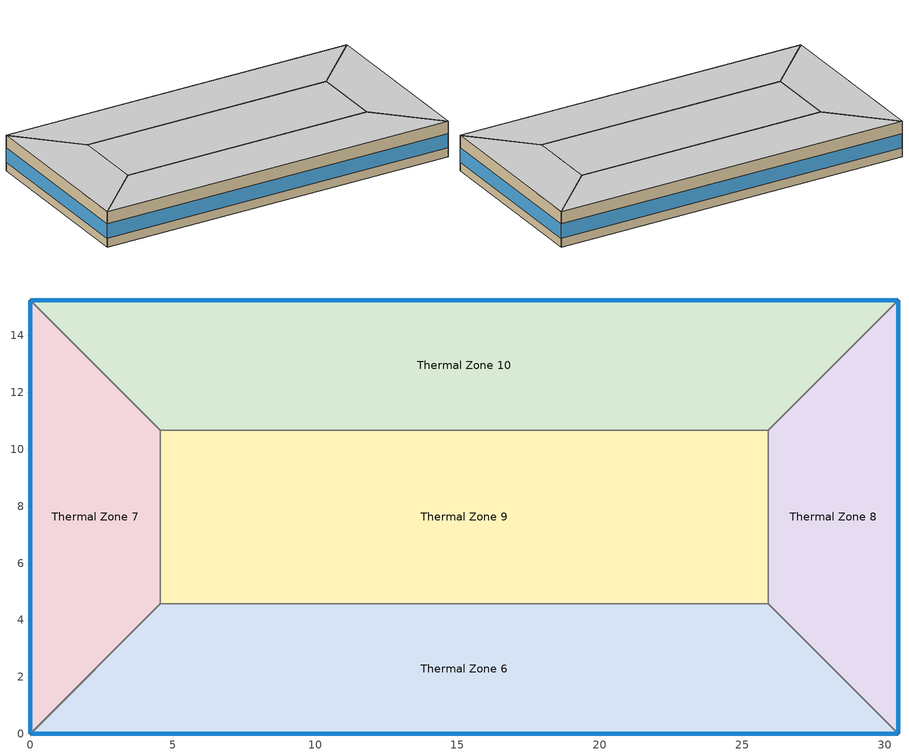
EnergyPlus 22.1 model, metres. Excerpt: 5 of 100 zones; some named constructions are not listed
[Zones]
Thermal Zone 10
 floor to Thermal Zone 5 (Interior Floor): 30.48,15.24 25.91,10.67 4.57,10.67 0,15.24 z3.05
 wall outside (ASHRAE 90.1-2010 ExtWall Mass ClimateZone 5): 30.48,15.24 0,15.24 z3.05:6.1
 wall to Thermal Zone 8 (Interior Wall): 25.91,10.67 30.48,15.24 z3.05:6.1
 wall to Thermal Zone 9 (Interior Wall): 4.57,10.67 25.91,10.67 z3.05:6.1
 wall to Thermal Zone 7 (Interior Wall): 0,15.24 4.57,10.67 z3.05:6.1
 window (ASHRAE 90.1-2010 ExtWindow Metal ClimateZone 4-6): 30.45,15.24 0.03,15.24 z3.81:5.03
 ceiling to Thermal Zone 15 (Interior Ceiling): 25.91,10.67 30.48,15.24 0,15.24 4.57,10.67 z6.1
Thermal Zone 6
 floor to Thermal Zone 1 (Interior Floor): 25.91,4.57 30.48,0 0,0 4.57,4.57 z3.05
 wall outside (ASHRAE 90.1-2010 ExtWall Mass ClimateZone 5): 0,0 30.48,0 z3.05:6.1
 wall to Thermal Zone 7 (Interior Wall): 4.57,4.57 0,0 z3.05:6.1
 wall to Thermal Zone 9 (Interior Wall): 25.91,4.57 4.57,4.57 z3.05:6.1
 wall to Thermal Zone 8 (Interior Wall): 30.48,0 25.91,4.57 z3.05:6.1
 window (ASHRAE 90.1-2010 ExtWindow Metal ClimateZone 4-6): 0.03,0 30.45,0 z3.81:5.03
 ceiling to Thermal Zone 11 (Interior Ceiling): 30.48,0 25.91,4.57 4.57,4.57 0,0 z6.1
Thermal Zone 7
 floor to Thermal Zone 2 (Interior Floor): 0,15.24 4.57,10.67 4.57,4.57 0,0 z3.05
 wall outside (ASHRAE 90.1-2010 ExtWall Mass ClimateZone 5): 0,15.24 0,0 z3.05:6.1
 wall to Thermal Zone 9 (Interior Wall): 4.57,4.57 4.57,10.67 z3.05:6.1
 window (ASHRAE 90.1-2010 ExtWindow Metal ClimateZone 4-6): 0,15.21 0,0.03 z3.81:5.03
 ceiling to Thermal Zone 12 (Interior Ceiling): 0,0 4.57,4.57 4.57,10.67 0,15.24 z6.1
Thermal Zone 8
 floor to Thermal Zone 3 (Interior Floor): 30.48,15.24 30.48,0 25.91,4.57 25.91,10.67 z3.05
 wall outside (ASHRAE 90.1-2010 ExtWall Mass ClimateZone 5): 30.48,0 30.48,15.24 z3.05:6.1
 wall to Thermal Zone 9 (Interior Wall): 25.91,10.67 25.91,4.57 z3.05:6.1
 window (ASHRAE 90.1-2010 ExtWindow Metal ClimateZone 4-6): 30.48,0.03 30.48,15.21 z3.81:5.03
 ceiling to Thermal Zone 13 (Interior Ceiling): 30.48,0 30.48,15.24 25.91,10.67 25.91,4.57 z6.1
Thermal Zone 9
 floor to Thermal Zone 4 (Interior Floor): 25.91,10.67 25.91,4.57 4.57,4.57 4.57,10.67 z3.05
 ceiling to Thermal Zone 14 (Interior Ceiling): 25.91,4.57 25.91,10.67 4.57,10.67 4.57,4.57 z6.1
[ZoneHVAC:PackagedTerminalHeatPump] Availability Schedule=Always On Discrete hvac_library; Cooling Supply Air Flow Rate {m3/s}=Autosize; Heating Supply Air Flow Rate {m3/s}=Autosize; No Load Supply Air Flow Rate {m3/s}=Autosize; Cooling Outdoor Air Flow Rate {m3/s}=Autosize; Heating Outdoor Air Flow Rate {m3/s}=Autosize; No Load Outdoor Air Flow Rate {m3/s}=Autosize; Heating Convergence Tolerance=0.001; Cooling Convergence Tolerance=0.001; Maximum Supply Air Temperature from Supplemental Heater {C}=Autosize; Maximum Outdoor Dry-Bulb Temperature for Supplemental Heater Operation {C}=21; Fan Placement=DrawThrough
Name | Supply Air Fan | Heating Coil | Cooling Coil | Supplemental Heating Coil
PTHP 60 | PTHP CV Fan 60 | PTHP 1 Spd DX Htg Coil 60 | PTHP 1 Spd DX Clg Coil 60 | PTHP Elec Htg Backup Coil 60
PTHP 42 | PTHP CV Fan 42 | PTHP 1 Spd DX Htg Coil 42 | PTHP 1 Spd DX Clg Coil 42 | PTHP Elec Htg Backup Coil 42
PTHP 43 | PTHP CV Fan 43 | PTHP 1 Spd DX Htg Coil 43 | PTHP 1 Spd DX Clg Coil 43 | PTHP Elec Htg Backup Coil 43
PTHP 44 | PTHP CV Fan 44 | PTHP 1 Spd DX Htg Coil 44 | PTHP 1 Spd DX Clg Coil 44 | PTHP Elec Htg Backup Coil 44
PTHP 45 | PTHP CV Fan 45 | PTHP 1 Spd DX Htg Coil 45 | PTHP 1 Spd DX Clg Coil 45 | PTHP Elec Htg Backup Coil 45
PTHP 46 | PTHP CV Fan 46 | PTHP 1 Spd DX Htg Coil 46 | PTHP 1 Spd DX Clg Coil 46 | PTHP Elec Htg Backup Coil 46
PTHP 47 | PTHP CV Fan 47 | PTHP 1 Spd DX Htg Coil 47 | PTHP 1 Spd DX Clg Coil 47 | PTHP Elec Htg Backup Coil 47
PTHP 48 | PTHP CV Fan 48 | PTHP 1 Spd DX Htg Coil 48 | PTHP 1 Spd DX Clg Coil 48 | PTHP Elec Htg Backup Coil 48
PTHP 49 | PTHP CV Fan 49 | PTHP 1 Spd DX Htg Coil 49 | PTHP 1 Spd DX Clg Coil 49 | PTHP Elec Htg Backup Coil 49
PTHP 50 | PTHP CV Fan 50 | PTHP 1 Spd DX Htg Coil 50 | PTHP 1 Spd DX Clg Coil 50 | PTHP Elec Htg Backup Coil 50
PTHP 51 | PTHP CV Fan 51 | PTHP 1 Spd DX Htg Coil 51 | PTHP 1 Spd DX Clg Coil 51 | PTHP Elec Htg Backup Coil 51
PTHP 61 | PTHP CV Fan 61 | PTHP 1 Spd DX Htg Coil 61 | PTHP 1 Spd DX Clg Coil 61 | PTHP Elec Htg Backup Coil 61
PTHP 52 | PTHP CV Fan 52 | PTHP 1 Spd DX Htg Coil 52 | PTHP 1 Spd DX Clg Coil 52 | PTHP Elec Htg Backup Coil 52
PTHP 53 | PTHP CV Fan 53 | PTHP 1 Spd DX Htg Coil 53 | PTHP 1 Spd DX Clg Coil 53 | PTHP Elec Htg Backup Coil 53
PTHP 54 | PTHP CV Fan 54 | PTHP 1 Spd DX Htg Coil 54 | PTHP 1 Spd DX Clg Coil 54 | PTHP Elec Htg Backup Coil 54
PTHP 55 | PTHP CV Fan 55 | PTHP 1 Spd DX Htg Coil 55 | PTHP 1 Spd DX Clg Coil 55 | PTHP Elec Htg Backup Coil 55
PTHP 36 | PTHP CV Fan 36 | PTHP 1 Spd DX Htg Coil 36 | PTHP 1 Spd DX Clg Coil 36 | PTHP Elec Htg Backup Coil 36
PTHP 37 | PTHP CV Fan 37 | PTHP 1 Spd DX Htg Coil 37 | PTHP 1 Spd DX Clg Coil 37 | PTHP Elec Htg Backup Coil 37
PTHP 34 | PTHP CV Fan 34 | PTHP 1 Spd DX Htg Coil 34 | PTHP 1 Spd DX Clg Coil 34 | PTHP Elec Htg Backup Coil 34
PTHP 35 | PTHP CV Fan 35 | PTHP 1 Spd DX Htg Coil 35 | PTHP 1 Spd DX Clg Coil 35 | PTHP Elec Htg Backup Coil 35
PTHP 25 | PTHP CV Fan 25 | PTHP 1 Spd DX Htg Coil 25 | PTHP 1 Spd DX Clg Coil 25 | PTHP Elec Htg Backup Coil 25
PTHP 26 | PTHP CV Fan 26 | PTHP 1 Spd DX Htg Coil 26 | PTHP 1 Spd DX Clg Coil 26 | PTHP Elec Htg Backup Coil 26
PTHP 62 | PTHP CV Fan 62 | PTHP 1 Spd DX Htg Coil 62 | PTHP 1 Spd DX Clg Coil 62 | PTHP Elec Htg Backup Coil 62
PTHP 27 | PTHP CV Fan 27 | PTHP 1 Spd DX Htg Coil 27 | PTHP 1 Spd DX Clg Coil 27 | PTHP Elec Htg Backup Coil 27
PTHP 28 | PTHP CV Fan 28 | PTHP 1 Spd DX Htg Coil 28 | PTHP 1 Spd DX Clg Coil 28 | PTHP Elec Htg Backup Coil 28
PTHP 29 | PTHP CV Fan 29 | PTHP 1 Spd DX Htg Coil 29 | PTHP 1 Spd DX Clg Coil 29 | PTHP Elec Htg Backup Coil 29
PTHP 30 | PTHP CV Fan 30 | PTHP 1 Spd DX Htg Coil 30 | PTHP 1 Spd DX Clg Coil 30 | PTHP Elec Htg Backup Coil 30
PTHP 31 | PTHP CV Fan 31 | PTHP 1 Spd DX Htg Coil 31 | PTHP 1 Spd DX Clg Coil 31 | PTHP Elec Htg Backup Coil 31
PTHP 32 | PTHP CV Fan 32 | PTHP 1 Spd DX Htg Coil 32 | PTHP 1 Spd DX Clg Coil 32 | PTHP Elec Htg Backup Coil 32
PTHP 33 | PTHP CV Fan 33 | PTHP 1 Spd DX Htg Coil 33 | PTHP 1 Spd DX Clg Coil 33 | PTHP Elec Htg Backup Coil 33
PTHP 23 | PTHP CV Fan 23 | PTHP 1 Spd DX Htg Coil 23 | PTHP 1 Spd DX Clg Coil 23 | PTHP Elec Htg Backup Coil 23
PTHP 24 | PTHP CV Fan 24 | PTHP 1 Spd DX Htg Coil 24 | PTHP 1 Spd DX Clg Coil 24 | PTHP Elec Htg Backup Coil 24
PTHP 18 | PTHP CV Fan 18 | PTHP 1 Spd DX Htg Coil 18 | PTHP 1 Spd DX Clg Coil 18 | PTHP Elec Htg Backup Coil 18
PTHP 63 | PTHP CV Fan 63 | PTHP 1 Spd DX Htg Coil 63 | PTHP 1 Spd DX Clg Coil 63 | PTHP Elec Htg Backup Coil 63
PTHP 19 | PTHP CV Fan 19 | PTHP 1 Spd DX Htg Coil 19 | PTHP 1 Spd DX Clg Coil 19 | PTHP Elec Htg Backup Coil 19
PTHP 20 | PTHP CV Fan 20 | PTHP 1 Spd DX Htg Coil 20 | PTHP 1 Spd DX Clg Coil 20 | PTHP Elec Htg Backup Coil 20
PTHP 21 | PTHP CV Fan 21 | PTHP 1 Spd DX Htg Coil 21 | PTHP 1 Spd DX Clg Coil 21 | PTHP Elec Htg Backup Coil 21
PTHP 22 | PTHP CV Fan 22 | PTHP 1 Spd DX Htg Coil 22 | PTHP 1 Spd DX Clg Coil 22 | PTHP Elec Htg Backup Coil 22
PTHP 16 | PTHP CV Fan 16 | PTHP 1 Spd DX Htg Coil 16 | PTHP 1 Spd DX Clg Coil 16 | PTHP Elec Htg Backup Coil 16
PTHP 17 | PTHP CV Fan 17 | PTHP 1 Spd DX Htg Coil 17 | PTHP 1 Spd DX Clg Coil 17 | PTHP Elec Htg Backup Coil 17
PTHP 14 | PTHP CV Fan 14 | PTHP 1 Spd DX Htg Coil 14 | PTHP 1 Spd DX Clg Coil 14 | PTHP Elec Htg Backup Coil 14
PTHP 15 | PTHP CV Fan 15 | PTHP 1 Spd DX Htg Coil 15 | PTHP 1 Spd DX Clg Coil 15 | PTHP Elec Htg Backup Coil 15
PTHP 12 | PTHP CV Fan 12 | PTHP 1 Spd DX Htg Coil 12 | PTHP 1 Spd DX Clg Coil 12 | PTHP Elec Htg Backup Coil 12
PTHP 13 | PTHP CV Fan 13 | PTHP 1 Spd DX Htg Coil 13 | PTHP 1 Spd DX Clg Coil 13 | PTHP Elec Htg Backup Coil 13
PTHP 64 | PTHP CV Fan 64 | PTHP 1 Spd DX Htg Coil 64 | PTHP 1 Spd DX Clg Coil 64 | PTHP Elec Htg Backup Coil 64
PTHP 11 | PTHP CV Fan 11 | PTHP 1 Spd DX Htg Coil 11 | PTHP 1 Spd DX Clg Coil 11 | PTHP Elec Htg Backup Coil 11
PTHP 7 | PTHP CV Fan 7 | PTHP 1 Spd DX Htg Coil 7 | PTHP 1 Spd DX Clg Coil 7 | PTHP Elec Htg Backup Coil 7
PTHP 8 | PTHP CV Fan 8 | PTHP 1 Spd DX Htg Coil 8 | PTHP 1 Spd DX Clg Coil 8 | PTHP Elec Htg Backup Coil 8
PTHP 9 | PTHP CV Fan 9 | PTHP 1 Spd DX Htg Coil 9 | PTHP 1 Spd DX Clg Coil 9 | PTHP Elec Htg Backup Coil 9
PTHP 10 | PTHP CV Fan 10 | PTHP 1 Spd DX Htg Coil 10 | PTHP 1 Spd DX Clg Coil 10 | PTHP Elec Htg Backup Coil 10
PTHP 1 | PTHP CV Fan 1 | PTHP 1 Spd DX Htg Coil 1 | PTHP 1 Spd DX Clg Coil 1 | PTHP Elec Htg Backup Coil 1
PTHP 2 | PTHP CV Fan 2 | PTHP 1 Spd DX Htg Coil 2 | PTHP 1 Spd DX Clg Coil 2 | PTHP Elec Htg Backup Coil 2
PTHP 3 | PTHP CV Fan 3 | PTHP 1 Spd DX Htg Coil 3 | PTHP 1 Spd DX Clg Coil 3 | PTHP Elec Htg Backup Coil 3
PTHP 4 | PTHP CV Fan 4 | PTHP 1 Spd DX Htg Coil 4 | PTHP 1 Spd DX Clg Coil 4 | PTHP Elec Htg Backup Coil 4
PTHP 5 | PTHP CV Fan 5 | PTHP 1 Spd DX Htg Coil 5 | PTHP 1 Spd DX Clg Coil 5 | PTHP Elec Htg Backup Coil 5
[Fan:ConstantVolume] Availability Schedule=Always On Discrete hvac_library; Fan Total Efficiency=0.7; Pressure Rise {Pa}=250; Maximum Flow Rate {m3/s}=AutoSize; Motor Efficiency=0.9; Motor In Airstream Fraction=1
PTHP CV Fan 56; PTHP CV Fan 65; PTHP CV Fan 6; PTHP CV Fan 66; PTHP CV Fan 67; PTHP CV Fan 68; PTHP CV Fan 69; PTHP CV Fan 70; PTHP CV Fan 71; PTHP CV Fan 72; PTHP CV Fan 73; PTHP CV Fan 74; PTHP CV Fan 57; PTHP CV Fan 75; PTHP CV Fan 76; PTHP CV Fan 77; PTHP CV Fan 78; PTHP CV Fan 79; PTHP CV Fan 80; PTHP CV Fan 81; PTHP CV Fan 82; PTHP CV Fan 83; PTHP CV Fan 84; PTHP CV Fan 58; PTHP CV Fan 85; PTHP CV Fan 86; PTHP CV Fan 87; PTHP CV Fan 88; PTHP CV Fan 89; PTHP CV Fan 90; PTHP CV Fan 91; PTHP CV Fan 92; PTHP CV Fan 93; PTHP CV Fan 94; PTHP CV Fan 59; PTHP CV Fan 95; PTHP CV Fan 96; PTHP CV Fan 97; PTHP CV Fan 98; PTHP CV Fan 99; PTHP CV Fan 100; PTHP CV Fan 38; PTHP CV Fan 39; PTHP CV Fan 40; PTHP CV Fan 41; PTHP CV Fan 60; PTHP CV Fan 42; PTHP CV Fan 43; PTHP CV Fan 44; PTHP CV Fan 45; PTHP CV Fan 46; PTHP CV Fan 47; PTHP CV Fan 48; PTHP CV Fan 49; PTHP CV Fan 50; PTHP CV Fan 51; PTHP CV Fan 61; PTHP CV Fan 52; PTHP CV Fan 53; PTHP CV Fan 54; PTHP CV Fan 55; PTHP CV Fan 36; PTHP CV Fan 37; PTHP CV Fan 34; PTHP CV Fan 35; PTHP CV Fan 25; PTHP CV Fan 26; PTHP CV Fan 62; PTHP CV Fan 27; PTHP CV Fan 28; PTHP CV Fan 29; PTHP CV Fan 30; PTHP CV Fan 31; PTHP CV Fan 32; PTHP CV Fan 33; PTHP CV Fan 23; PTHP CV Fan 24; PTHP CV Fan 18; PTHP CV Fan 63; PTHP CV Fan 19; PTHP CV Fan 20; PTHP CV Fan 21; PTHP CV Fan 22; PTHP CV Fan 16; PTHP CV Fan 17; PTHP CV Fan 14; PTHP CV Fan 15; PTHP CV Fan 12; PTHP CV Fan 13; PTHP CV Fan 64; PTHP CV Fan 11; PTHP CV Fan 7; PTHP CV Fan 8; PTHP CV Fan 9; PTHP CV Fan 10; PTHP CV Fan 1; PTHP CV Fan 2; PTHP CV Fan 3; PTHP CV Fan 4; PTHP CV Fan 5
[Coil:Cooling:DX:SingleSpeed] Availability Schedule=Always On Discrete hvac_library; Gross Rated Total Cooling Capacity {W}=Autosize; Gross Rated Sensible Heat Ratio=Autosize; Gross Rated Cooling COP {W/W}=3; Rated Air Flow Rate {m3/s}=Autosize; Rated Evaporator Fan Power Per Volume Flow Rate {W/(m3/s)}=773.3; Total Cooling Capacity Function of Temperature Curve=OS:Curve:Biquadratic 9; Total Cooling Capacity Function of Flow Fraction Curve=OS:Curve:Quadratic 11; Energy Input Ratio Function of Temperature Curve=OS:Curve:Biquadratic 10; Energy Input Ratio Function of Flow Fraction Curve=OS:Curve:Quadratic 12; Part Load Fraction Correlation Curve=OS:Curve:Quadratic 13; Condenser Type=AirCooled; Evaporative Condenser Effectiveness=0; Evaporative Condenser Air Flow Rate {m3/s}=Autosize; Evaporative Condenser Pump Rated Power Consumption {W}=Autosize; Crankcase Heater Capacity {W}=0; Maximum Outdoor Dry-Bulb Temperature for Crankcase Heater Operation {C}=0; Basin Heater Capacity {W/K}=0; Basin Heater Setpoint Temperature {C}=10
PTHP 1 Spd DX Clg Coil 56; PTHP 1 Spd DX Clg Coil 65; PTHP 1 Spd DX Clg Coil 6; PTHP 1 Spd DX Clg Coil 66; PTHP 1 Spd DX Clg Coil 67; PTHP 1 Spd DX Clg Coil 68; PTHP 1 Spd DX Clg Coil 69; PTHP 1 Spd DX Clg Coil 70; PTHP 1 Spd DX Clg Coil 71; PTHP 1 Spd DX Clg Coil 72; PTHP 1 Spd DX Clg Coil 73; PTHP 1 Spd DX Clg Coil 74; PTHP 1 Spd DX Clg Coil 57; PTHP 1 Spd DX Clg Coil 75; PTHP 1 Spd DX Clg Coil 76; PTHP 1 Spd DX Clg Coil 77; PTHP 1 Spd DX Clg Coil 78; PTHP 1 Spd DX Clg Coil 79; PTHP 1 Spd DX Clg Coil 80; PTHP 1 Spd DX Clg Coil 81; PTHP 1 Spd DX Clg Coil 82; PTHP 1 Spd DX Clg Coil 83; PTHP 1 Spd DX Clg Coil 84; PTHP 1 Spd DX Clg Coil 58; PTHP 1 Spd DX Clg Coil 85; PTHP 1 Spd DX Clg Coil 86; PTHP 1 Spd DX Clg Coil 87; PTHP 1 Spd DX Clg Coil 88; PTHP 1 Spd DX Clg Coil 89; PTHP 1 Spd DX Clg Coil 90; PTHP 1 Spd DX Clg Coil 91; PTHP 1 Spd DX Clg Coil 92; PTHP 1 Spd DX Clg Coil 93; PTHP 1 Spd DX Clg Coil 94; PTHP 1 Spd DX Clg Coil 59; PTHP 1 Spd DX Clg Coil 95; PTHP 1 Spd DX Clg Coil 96; PTHP 1 Spd DX Clg Coil 97; PTHP 1 Spd DX Clg Coil 98; PTHP 1 Spd DX Clg Coil 99; PTHP 1 Spd DX Clg Coil 100; PTHP 1 Spd DX Clg Coil 38; PTHP 1 Spd DX Clg Coil 39; PTHP 1 Spd DX Clg Coil 40; PTHP 1 Spd DX Clg Coil 41; PTHP 1 Spd DX Clg Coil 60; PTHP 1 Spd DX Clg Coil 42; PTHP 1 Spd DX Clg Coil 43; PTHP 1 Spd DX Clg Coil 44; PTHP 1 Spd DX Clg Coil 45; PTHP 1 Spd DX Clg Coil 46; PTHP 1 Spd DX Clg Coil 47; PTHP 1 Spd DX Clg Coil 48; PTHP 1 Spd DX Clg Coil 49; PTHP 1 Spd DX Clg Coil 50; PTHP 1 Spd DX Clg Coil 51; PTHP 1 Spd DX Clg Coil 61; PTHP 1 Spd DX Clg Coil 52; PTHP 1 Spd DX Clg Coil 53; PTHP 1 Spd DX Clg Coil 54; PTHP 1 Spd DX Clg Coil 55; PTHP 1 Spd DX Clg Coil 36; PTHP 1 Spd DX Clg Coil 37; PTHP 1 Spd DX Clg Coil 34; PTHP 1 Spd DX Clg Coil 35; PTHP 1 Spd DX Clg Coil 25; PTHP 1 Spd DX Clg Coil 26; PTHP 1 Spd DX Clg Coil 62; PTHP 1 Spd DX Clg Coil 27; PTHP 1 Spd DX Clg Coil 28; PTHP 1 Spd DX Clg Coil 29; PTHP 1 Spd DX Clg Coil 30; PTHP 1 Spd DX Clg Coil 31; PTHP 1 Spd DX Clg Coil 32; PTHP 1 Spd DX Clg Coil 33; PTHP 1 Spd DX Clg Coil 23; PTHP 1 Spd DX Clg Coil 24; PTHP 1 Spd DX Clg Coil 18; PTHP 1 Spd DX Clg Coil 63; PTHP 1 Spd DX Clg Coil 19; PTHP 1 Spd DX Clg Coil 20; PTHP 1 Spd DX Clg Coil 21; PTHP 1 Spd DX Clg Coil 22; PTHP 1 Spd DX Clg Coil 16; PTHP 1 Spd DX Clg Coil 17; PTHP 1 Spd DX Clg Coil 14; PTHP 1 Spd DX Clg Coil 15; PTHP 1 Spd DX Clg Coil 12; PTHP 1 Spd DX Clg Coil 13; PTHP 1 Spd DX Clg Coil 64; PTHP 1 Spd DX Clg Coil 11; PTHP 1 Spd DX Clg Coil 7; PTHP 1 Spd DX Clg Coil 8; PTHP 1 Spd DX Clg Coil 9; PTHP 1 Spd DX Clg Coil 10; PTHP 1 Spd DX Clg Coil 1; PTHP 1 Spd DX Clg Coil 2; PTHP 1 Spd DX Clg Coil 3; PTHP 1 Spd DX Clg Coil 4; PTHP 1 Spd DX Clg Coil 5
[Coil:Heating:Electric] Availability Schedule=Always On Discrete hvac_library; Efficiency=1; Nominal Capacity {W}=Autosize
PTHP Elec Htg Backup Coil 56; PTHP Elec Htg Backup Coil 65; PTHP Elec Htg Backup Coil 6; PTHP Elec Htg Backup Coil 66; PTHP Elec Htg Backup Coil 67; PTHP Elec Htg Backup Coil 68; PTHP Elec Htg Backup Coil 69; PTHP Elec Htg Backup Coil 70; PTHP Elec Htg Backup Coil 71; PTHP Elec Htg Backup Coil 72; PTHP Elec Htg Backup Coil 73; PTHP Elec Htg Backup Coil 74; PTHP Elec Htg Backup Coil 57; PTHP Elec Htg Backup Coil 75; PTHP Elec Htg Backup Coil 76; PTHP Elec Htg Backup Coil 77; PTHP Elec Htg Backup Coil 78; PTHP Elec Htg Backup Coil 79; PTHP Elec Htg Backup Coil 80; PTHP Elec Htg Backup Coil 81; PTHP Elec Htg Backup Coil 82; PTHP Elec Htg Backup Coil 83; PTHP Elec Htg Backup Coil 84; PTHP Elec Htg Backup Coil 58; PTHP Elec Htg Backup Coil 85; PTHP Elec Htg Backup Coil 86; PTHP Elec Htg Backup Coil 87; PTHP Elec Htg Backup Coil 88; PTHP Elec Htg Backup Coil 89; PTHP Elec Htg Backup Coil 90; PTHP Elec Htg Backup Coil 91; PTHP Elec Htg Backup Coil 92; PTHP Elec Htg Backup Coil 93; PTHP Elec Htg Backup Coil 94; PTHP Elec Htg Backup Coil 59; PTHP Elec Htg Backup Coil 95; PTHP Elec Htg Backup Coil 96; PTHP Elec Htg Backup Coil 97; PTHP Elec Htg Backup Coil 98; PTHP Elec Htg Backup Coil 99; PTHP Elec Htg Backup Coil 100; PTHP Elec Htg Backup Coil 38; PTHP Elec Htg Backup Coil 39; PTHP Elec Htg Backup Coil 40; PTHP Elec Htg Backup Coil 41; PTHP Elec Htg Backup Coil 60; PTHP Elec Htg Backup Coil 42; PTHP Elec Htg Backup Coil 43; PTHP Elec Htg Backup Coil 44; PTHP Elec Htg Backup Coil 45; PTHP Elec Htg Backup Coil 46; PTHP Elec Htg Backup Coil 47; PTHP Elec Htg Backup Coil 48; PTHP Elec Htg Backup Coil 49; PTHP Elec Htg Backup Coil 50; PTHP Elec Htg Backup Coil 51; PTHP Elec Htg Backup Coil 61; PTHP Elec Htg Backup Coil 52; PTHP Elec Htg Backup Coil 53; PTHP Elec Htg Backup Coil 54; PTHP Elec Htg Backup Coil 55; PTHP Elec Htg Backup Coil 36; PTHP Elec Htg Backup Coil 37; PTHP Elec Htg Backup Coil 34; PTHP Elec Htg Backup Coil 35; PTHP Elec Htg Backup Coil 25; PTHP Elec Htg Backup Coil 26; PTHP Elec Htg Backup Coil 62; PTHP Elec Htg Backup Coil 27; PTHP Elec Htg Backup Coil 28; PTHP Elec Htg Backup Coil 29; PTHP Elec Htg Backup Coil 30; PTHP Elec Htg Backup Coil 31; PTHP Elec Htg Backup Coil 32; PTHP Elec Htg Backup Coil 33; PTHP Elec Htg Backup Coil 23; PTHP Elec Htg Backup Coil 24; PTHP Elec Htg Backup Coil 18; PTHP Elec Htg Backup Coil 63; PTHP Elec Htg Backup Coil 19; PTHP Elec Htg Backup Coil 20; PTHP Elec Htg Backup Coil 21; PTHP Elec Htg Backup Coil 22; PTHP Elec Htg Backup Coil 16; PTHP Elec Htg Backup Coil 17; PTHP Elec Htg Backup Coil 14; PTHP Elec Htg Backup Coil 15; PTHP Elec Htg Backup Coil 12; PTHP Elec Htg Backup Coil 13; PTHP Elec Htg Backup Coil 64; PTHP Elec Htg Backup Coil 11; PTHP Elec Htg Backup Coil 7; PTHP Elec Htg Backup Coil 8; PTHP Elec Htg Backup Coil 9; PTHP Elec Htg Backup Coil 10; PTHP Elec Htg Backup Coil 1; PTHP Elec Htg Backup Coil 2; PTHP Elec Htg Backup Coil 3; PTHP Elec Htg Backup Coil 4; PTHP Elec Htg Backup Coil 5
[Coil:Heating:DX:SingleSpeed] Availability Schedule=Always On Discrete hvac_library; Gross Rated Heating Capacity {W}=Autosize; Gross Rated Heating COP {W/W}=5; Rated Air Flow Rate {m3/s}=Autosize; Rated Supply Fan Power Per Volume Flow Rate {W/(m3/s)}=773.3; Heating Capacity Function of Temperature Curve=OS:Curve:Biquadratic 11; Heating Capacity Function of Flow Fraction Curve=OS:Curve:Quadratic 14; Energy Input Ratio Function of Temperature Curve=OS:Curve:Biquadratic 12; Energy Input Ratio Function of Flow Fraction Curve=OS:Curve:Quadratic 15; Part Load Fraction Correlation Curve=OS:Curve:Quadratic 16; Minimum Outdoor Dry-Bulb Temperature for Compressor Operation {C}=-8; Maximum Outdoor Dry-Bulb Temperature for Defrost Operation {C}=5; Crankcase Heater Capacity {W}=0; Maximum Outdoor Dry-Bulb Temperature for Crankcase Heater Operation {C}=10; Defrost Strategy=Resistive; Defrost Control=Timed; Defrost Time Period Fraction=0.166667; Resistive Defrost Heater Capacity {W}=2000
PTHP 1 Spd DX Htg Coil 56; PTHP 1 Spd DX Htg Coil 65; PTHP 1 Spd DX Htg Coil 6; PTHP 1 Spd DX Htg Coil 66; PTHP 1 Spd DX Htg Coil 67; PTHP 1 Spd DX Htg Coil 68; PTHP 1 Spd DX Htg Coil 69; PTHP 1 Spd DX Htg Coil 70; PTHP 1 Spd DX Htg Coil 71; PTHP 1 Spd DX Htg Coil 72; PTHP 1 Spd DX Htg Coil 73; PTHP 1 Spd DX Htg Coil 74; PTHP 1 Spd DX Htg Coil 57; PTHP 1 Spd DX Htg Coil 75; PTHP 1 Spd DX Htg Coil 76; PTHP 1 Spd DX Htg Coil 77; PTHP 1 Spd DX Htg Coil 78; PTHP 1 Spd DX Htg Coil 79; PTHP 1 Spd DX Htg Coil 80; PTHP 1 Spd DX Htg Coil 81; PTHP 1 Spd DX Htg Coil 82; PTHP 1 Spd DX Htg Coil 83; PTHP 1 Spd DX Htg Coil 84; PTHP 1 Spd DX Htg Coil 58; PTHP 1 Spd DX Htg Coil 85; PTHP 1 Spd DX Htg Coil 86; PTHP 1 Spd DX Htg Coil 87; PTHP 1 Spd DX Htg Coil 88; PTHP 1 Spd DX Htg Coil 89; PTHP 1 Spd DX Htg Coil 90; PTHP 1 Spd DX Htg Coil 91; PTHP 1 Spd DX Htg Coil 92; PTHP 1 Spd DX Htg Coil 93; PTHP 1 Spd DX Htg Coil 94; PTHP 1 Spd DX Htg Coil 59; PTHP 1 Spd DX Htg Coil 95; PTHP 1 Spd DX Htg Coil 96; PTHP 1 Spd DX Htg Coil 97; PTHP 1 Spd DX Htg Coil 98; PTHP 1 Spd DX Htg Coil 99; PTHP 1 Spd DX Htg Coil 100; PTHP 1 Spd DX Htg Coil 38; PTHP 1 Spd DX Htg Coil 39; PTHP 1 Spd DX Htg Coil 40; PTHP 1 Spd DX Htg Coil 41; PTHP 1 Spd DX Htg Coil 60; PTHP 1 Spd DX Htg Coil 42; PTHP 1 Spd DX Htg Coil 43; PTHP 1 Spd DX Htg Coil 44; PTHP 1 Spd DX Htg Coil 45; PTHP 1 Spd DX Htg Coil 46; PTHP 1 Spd DX Htg Coil 47; PTHP 1 Spd DX Htg Coil 48; PTHP 1 Spd DX Htg Coil 49; PTHP 1 Spd DX Htg Coil 50; PTHP 1 Spd DX Htg Coil 51; PTHP 1 Spd DX Htg Coil 61; PTHP 1 Spd DX Htg Coil 52; PTHP 1 Spd DX Htg Coil 53; PTHP 1 Spd DX Htg Coil 54; PTHP 1 Spd DX Htg Coil 55; PTHP 1 Spd DX Htg Coil 36; PTHP 1 Spd DX Htg Coil 37; PTHP 1 Spd DX Htg Coil 34; PTHP 1 Spd DX Htg Coil 35; PTHP 1 Spd DX Htg Coil 25; PTHP 1 Spd DX Htg Coil 26; PTHP 1 Spd DX Htg Coil 62; PTHP 1 Spd DX Htg Coil 27; PTHP 1 Spd DX Htg Coil 28; PTHP 1 Spd DX Htg Coil 29; PTHP 1 Spd DX Htg Coil 30; PTHP 1 Spd DX Htg Coil 31; PTHP 1 Spd DX Htg Coil 32; PTHP 1 Spd DX Htg Coil 33; PTHP 1 Spd DX Htg Coil 23; PTHP 1 Spd DX Htg Coil 24; PTHP 1 Spd DX Htg Coil 18; PTHP 1 Spd DX Htg Coil 63; PTHP 1 Spd DX Htg Coil 19; PTHP 1 Spd DX Htg Coil 20; PTHP 1 Spd DX Htg Coil 21; PTHP 1 Spd DX Htg Coil 22; PTHP 1 Spd DX Htg Coil 16; PTHP 1 Spd DX Htg Coil 17; PTHP 1 Spd DX Htg Coil 14; PTHP 1 Spd DX Htg Coil 15; PTHP 1 Spd DX Htg Coil 12; PTHP 1 Spd DX Htg Coil 13; PTHP 1 Spd DX Htg Coil 64; PTHP 1 Spd DX Htg Coil 11; PTHP 1 Spd DX Htg Coil 7; PTHP 1 Spd DX Htg Coil 8; PTHP 1 Spd DX Htg Coil 9; PTHP 1 Spd DX Htg Coil 10; PTHP 1 Spd DX Htg Coil 1; PTHP 1 Spd DX Htg Coil 2; PTHP 1 Spd DX Htg Coil 3; PTHP 1 Spd DX Htg Coil 4; PTHP 1 Spd DX Htg Coil 5
[Schedule:Constant]
Always On Discrete hvac_library: OnOff hvac_library, 1
[Curve:Quadratic]
Name | Coefficient1 Constant | Coefficient2 x | Coefficient3 x**2 | Minimum Value of x | Maximum Value of x
OS:Curve:Quadratic 14 | 0.84 | 0.16 | 0 | 0.5 | 1.5
OS:Curve:Quadratic 15 | 1.3824 | -0.4336 | 0.0512 | 0 | 1
OS:Curve:Quadratic 16 | 0.85 | 0.15 | 0 | 0 | 1
OS:Curve:Quadratic 11 | 0.77136 | 0.34053 | -0.11088 | 0.75918 | 1.13877
OS:Curve:Quadratic 12 | 1.2055 | -0.32953 | 0.12308 | 0.75918 | 1.13877
OS:Curve:Quadratic 13 | 0.771 | 0.229 | 0 | 0 | 1
[Curve:Biquadratic]
Name | Coefficient1 Constant | Coefficient2 x | Coefficient3 x**2 | Coefficient4 y | Coefficient5 y**2 | Coefficient6 x*y | Minimum Value of x | Maximum Value of x | Minimum Value of y | Maximum Value of y
OS:Curve:Biquadratic 11 | 0.758746 | 0 | 0 | 0.027626 | 0.000148716 | 0 | 0 | 1 | 0 | 1
OS:Curve:Biquadratic 12 | 1.19248 | -0.0300438 | 0.00103745 | 0 | 0 | 0 | -20 | 20 | 0 | 1
OS:Curve:Biquadratic 9 | 0.42415 | 0.04426 | -0.00042 | 0.00333 | -8e-05 | -0.00021 | 17 | 22 | 13 | 46
OS:Curve:Biquadratic 10 | 1.23649 | -0.02431 | 0.00057 | -0.01434 | 0.00063 | -0.00038 | 17 | 22 | 13 | 46
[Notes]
_ please auto-generate the following all the way to Zone 100
